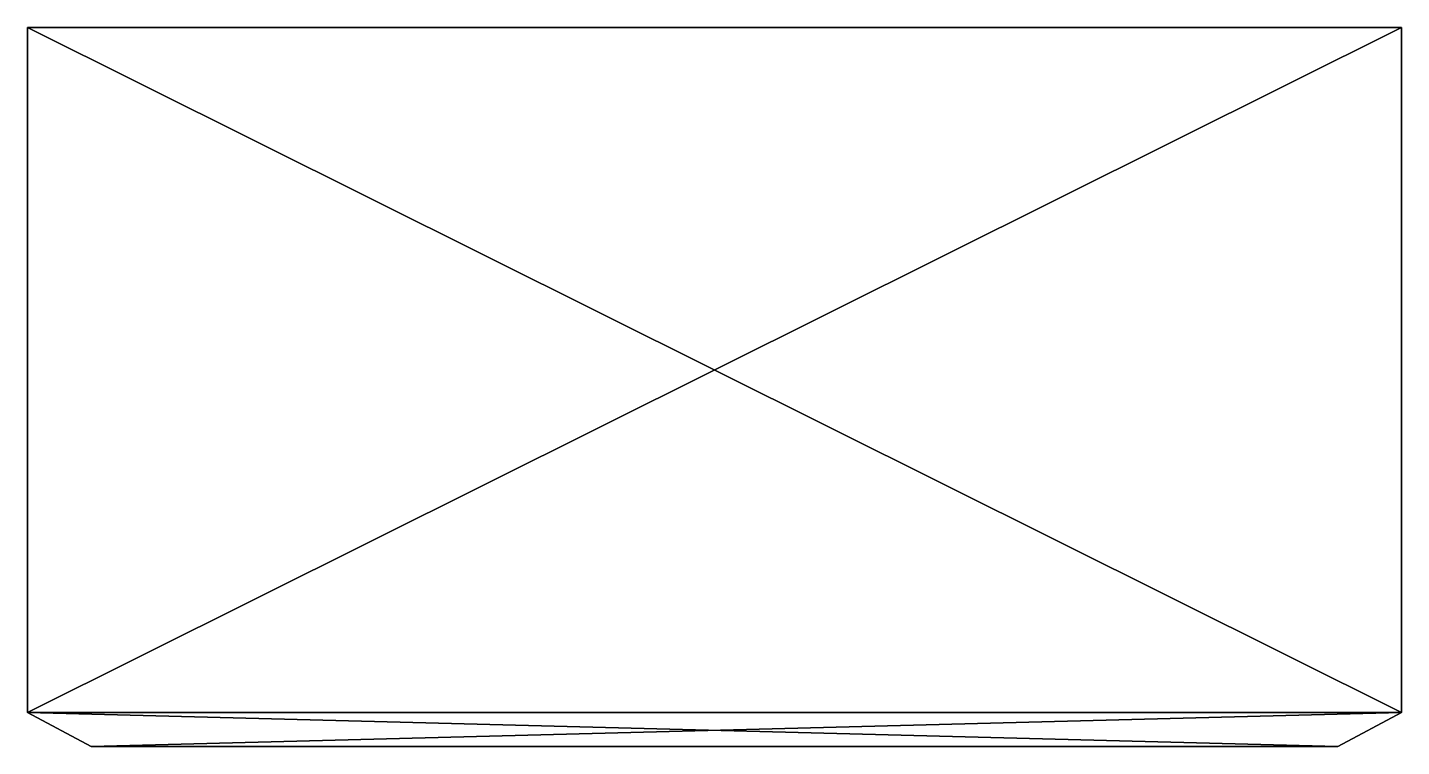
# Model space of a CAD drawing. Extents: x -1 to 1.01, y -0.55 to 0.5.
import ezdxf

# ---------------------------------------------------------------- set-up
doc = ezdxf.new("R2010")
doc.units = 0

msp = doc.modelspace()

# ---------------------------------------------------------------- linework, layer by layer
at = {"color": 1}
for points in [[(-1, 0.500593, 0.503419), (-1, -0.500593, 0.503419), (1.006896, 0.500593, 0.503419)], [(-1, -0.500593, 0.503419), (1.006896, -0.500593, 0.503419), (1.006896, 0.500593, 0.503419)], [(1.006896, 0.500593, -0.503419), (1.006896, -0.500593, -0.503419), (-1, 0.500593, -0.503419)], [(1.006896, -0.500593, -0.503419), (-1, -0.500593, -0.503419), (-1, 0.500593, -0.503419)], [(-1, 0.500593, -0.503419), (-1, -0.500593, -0.503419), (-1, 0.500593, 0.503419)], [(-1, -0.500593, -0.503419), (-1, -0.500593, 0.503419), (-1, 0.500593, 0.503419)], [(-1, 0.500593, -0.503419), (-1, 0.500593, 0.503419), (1.006896, 0.500593, -0.503419)], [(-1, 0.500593, 0.503419), (1.006896, 0.500593, 0.503419), (1.006896, 0.500593, -0.503419)], [(1.006896, 0.500593, 0.503419), (1.006896, -0.500593, 0.503419), (1.006896, 0.500593, -0.503419)], [(1.006896, -0.500593, 0.503419), (1.006896, -0.500593, -0.503419), (1.006896, 0.500593, -0.503419)], [(-0.907198, -0.550287, 0.414248), (-1, -0.500593, 0.503419), (-1, -0.500593, -0.503419)], [(-0.907198, -0.550287, 0.414248), (-1, -0.500593, -0.503419), (-0.907198, -0.550287, -0.401289)], [(0.914095, -0.550287, 0.414248), (1.006896, -0.500593, 0.503419), (-1, -0.500593, 0.503419)], [(0.914095, -0.550287, 0.414248), (-1, -0.500593, 0.503419), (-0.907198, -0.550287, 0.414248)], [(-0.907198, -0.550287, -0.401289), (-1, -0.500593, -0.503419), (1.006896, -0.500593, -0.503419)], [(-0.907198, -0.550287, -0.401289), (1.006896, -0.500593, -0.503419), (0.914095, -0.550287, -0.401289)], [(0.914095, -0.550287, -0.401289), (1.006896, -0.500593, -0.503419), (1.006896, -0.500593, 0.503419)], [(0.914095, -0.550287, -0.401289), (1.006896, -0.500593, 0.503419), (0.914095, -0.550287, 0.414248)], [(-0.907198, -0.550287, 0.414248), (-0.907198, -0.550287, -0.401289), (0.914095, -0.550287, 0.414248)], [(-0.907198, -0.550287, -0.401289), (0.914095, -0.550287, -0.401289), (0.914095, -0.550287, 0.414248)]]:
    msp.add_3dface(points, dxfattribs=at)

doc.saveas('drawing.dxf')
